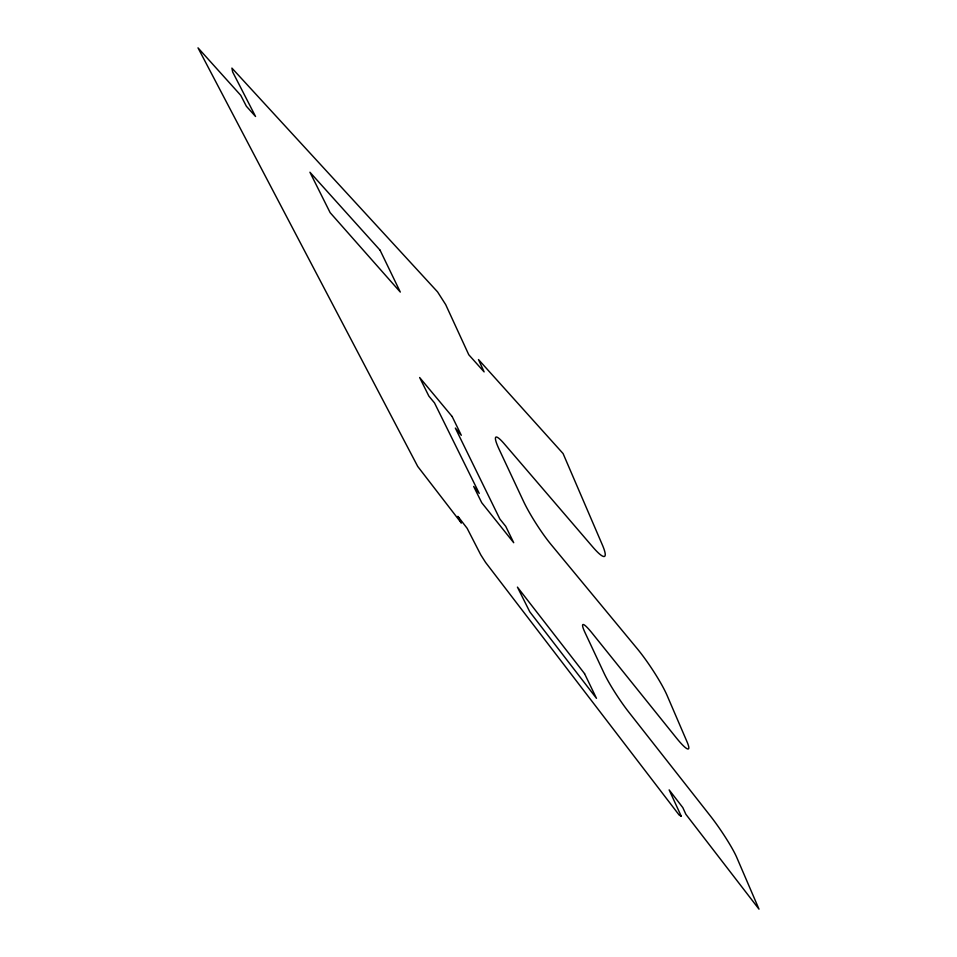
<?xml version="1.0" encoding="UTF-8"?>
<svg xmlns="http://www.w3.org/2000/svg" width="957" height="957" viewBox="0 0 957 957"><rect width="100%" height="100%" fill="white"/><g stroke="black" fill="none" stroke-linecap="round" stroke-linejoin="round"><path stroke-width="1.44" d="M681.3 816.309L679.099 814.969L485.582 562.417L480.785 554.869L467.136 528.3L457.901 516.349L461.37 523.06L417.719 466.442L198.003 47.85L240.757 95.353L246.368 106.239L255.543 116.491L232.647 71.942L231.905 68.091L437.564 291.897L445.687 304.613L468.774 354.748L484.11 371.89L478.488 359.557L563.087 453.57L602.312 544.796A42.814 6.508 57.1 0 1 592.826 547.045L504.435 444.012A38.053 5.168 57.6 0 0 499.099 449.24L523.491 501.289A36.845 4.833 57.3 0 0 551.053 544.521L637.242 648.702A39.058 5.228 56.4 0 1 667.173 695.631L686.994 741.723A37.957 4.869 56.3 0 1 676.061 737.536L592.204 633.235A33.974 4.007 56.8 0 0 584.99 632.517L604.214 673.525A33.112 3.756 56.6 0 0 628.785 712.128L710.273 815.831A35.253 3.995 56 0 1 736.711 857.34L758.997 909.15L685.858 814.275L682.808 807.588L669.134 789.884L681.3 816.309M380.061 250.172L309.924 172.224L330.117 212.621L400.301 292.076L380.061 250.172M452.147 416.51L419.633 377.513L428.856 396.09L434.49 402.897L479.242 493.393L473.667 486.443L481.73 502.712L513.718 542.715L505.739 526.35L499.865 519.041L455.341 428.09L461.298 435.291L452.147 416.51M584.548 673.62L517.426 587.12L529.771 611.798L596.474 698.335L584.548 673.62"/></g></svg>
